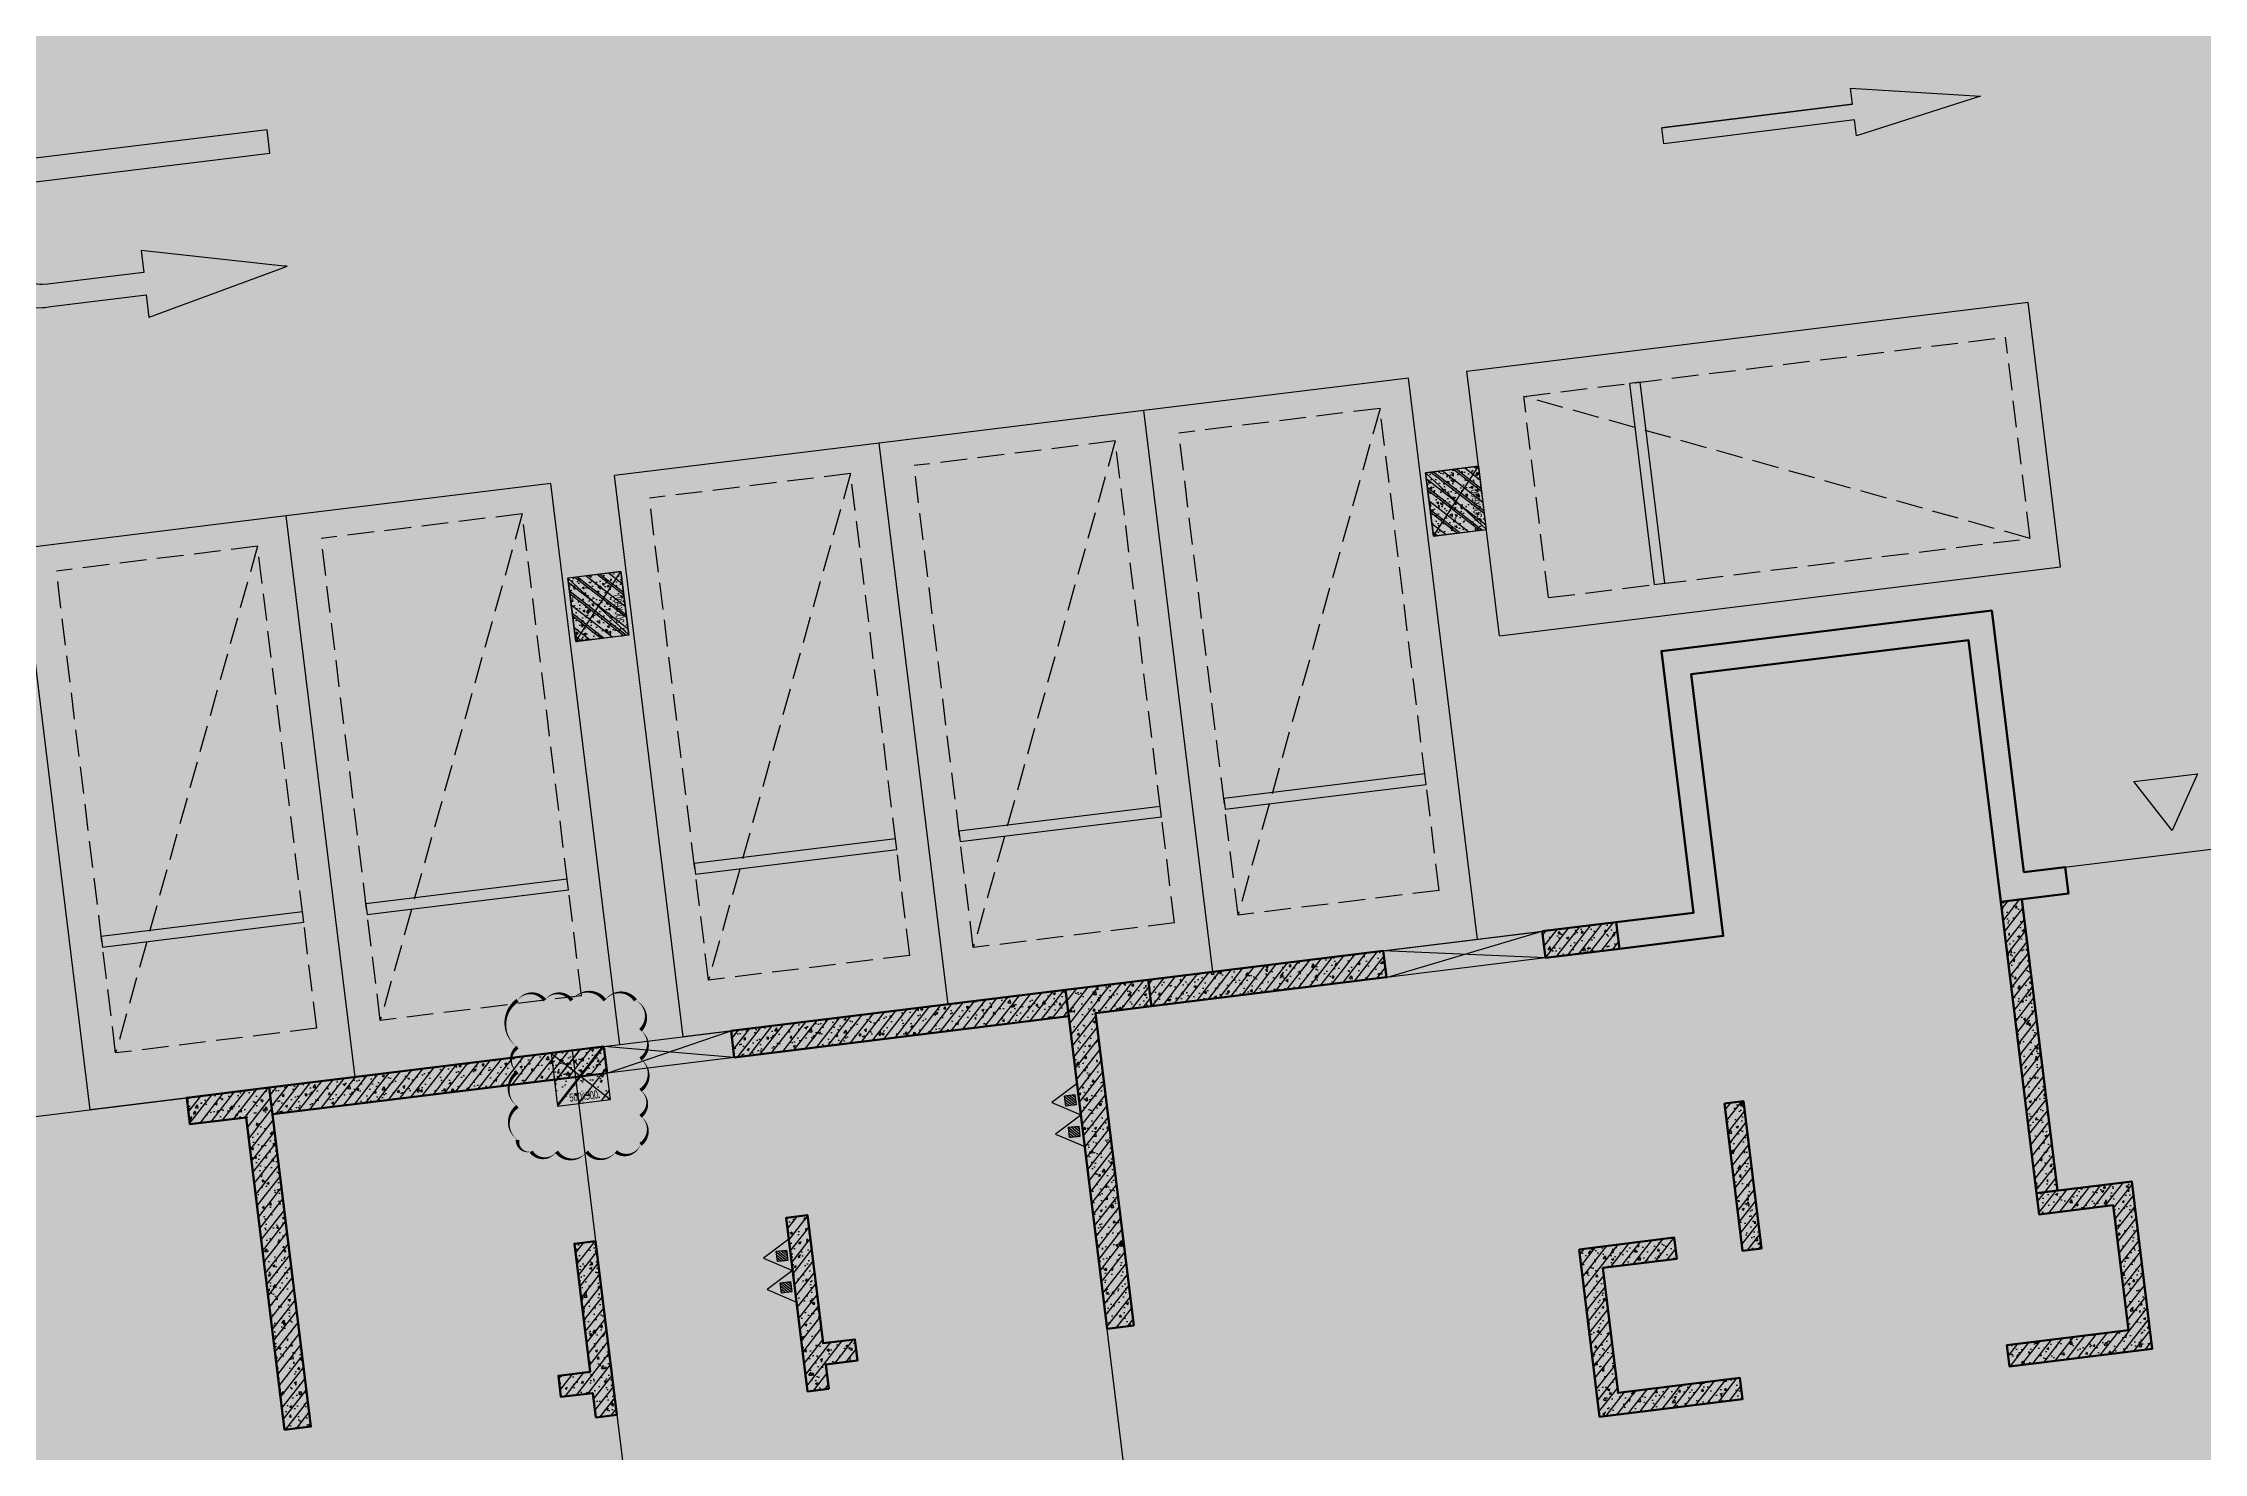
# Model space of a CAD drawing. Extents: x -1338203 to 1886333, y -530034 to 1031844.
# Drawn here: x 768592 to 788844, y 89 to 13297 of the extents above; entities that cross this region are included whole.
import ezdxf
from ezdxf.enums import TextEntityAlignment as Align

# ---------------------------------------------------------------- set-up
doc = ezdxf.new("R2010")
doc.units = 0
doc.header["$LTSCALE"] = 1000
doc.header["$MEASUREMENT"] = 0
doc.linetypes.add('A-001-平面B2$0$__DASH', pattern=[0.35, 0.25, -0.1])
for name, color, linetype, plot in [('A-001-主楼组合参照B1$0$0A-X-AREA', 6, 'Continuous', False), ('A-001-平面参照B1$0$AAD-A-PROOF', 30, 'Continuous', False), ('S001南区墙柱$0$AAD-A-MODIFY_20230217', 201, 'Continuous', False), ('S001南区墙柱$0$S001-墙柱B1_1$0$0S-A-TIPS', 10, 'Continuous', False)]:
    doc.layers.add(name, color=color, linetype=linetype, plot=plot)
for name, color, linetype in [('A-FIRE', 7, 'Continuous'), ('p-a-regular', 5, 'Continuous'), ('S-09-墙柱B1_1(QB)$0$0S-CW-HATCH', 251, 'Continuous'), ('S-09-墙柱B1_1(QB)$0$0S-CW-HATCH-UP', 251, 'Continuous'), ('S-09-墙柱B1_1(QB)$0$0S-S-HOLE', 55, 'Continuous'), ('S001南区墙柱$0$0S-CW-HATCH', 251, 'Continuous'), ('S001南区墙柱$0$0S-CW-HATCH-UP', 251, 'Continuous'), ('S001南区墙柱$0$S001-墙柱B1_1$0$0S-CC-LINE', 52, 'Continuous'), ('S001南区墙柱$0$S001-墙柱B1_1$0$0S-CW-HATCH-UP', 251, 'Continuous'), ('中心线', 42, 'Continuous'), ('地面指向箭头', 7, 'Continuous'), ('负一层消火栓$0$负一层消火栓$0$0P-EQUIP-FH', 7, 'Continuous')]:
    doc.layers.add(name, color=color, linetype=linetype)
doc.layers.add('p-a-regular-narrow', color=7, linetype='Continuous', true_color=0x9600ff)
doc.layers.add('p-h-walkable', color=7, linetype='Continuous', lineweight=70, true_color=0xf0f0f0)
doc.layers.add('S-09-墙柱B1_1(QB)$0$0S-CW-LINE', color=7, linetype='Continuous', lineweight=50)
doc.styles.add('S001南区墙柱$0$S001-墙柱B1_1$0$AAD-S', font='aad-s.shx', dxfattribs={"width": 0.7, "bigfont": 'aad-hztxt.shx'})
pattern_1 = [(52.000496, (-198786.46, 270629.406), (-59.101206, 46.174099), []), (57.000496, (-198786.46, 270629.4), (215.868353, 7.54016), [22.5, -247.5]), (2.000496, (-198786.46, 270629.4), (-68.817774, 218.902166), [18, -198]), (107.451896, (-198768.47, 270630.03), (147.050755, 226.44221), [19.122057, -210.342634]), (53.184696, (-198793.77, 270688.96), (323.837396, -10.263586), [33.75, -371.25]), (103.636096, (-198766.8, 270688.1), (242.69142, 324.2312), [28.68309, -315.5139]), (358.184696, (-198793.77, 270688.96), (242.69117, 324.23139), [27, -297]), (28.000496, (-198762.17, 270677.73), (192.458258, -98.060282), [22.5, -247.5]), (333.000496, (-198762.17, 270677.73), (45.936495, 224.819667), [18, -198]), (78.451896, (-198746.13, 270669.56), (238.39485, 126.7592), [19.122057, -210.342634]), (44.500496, (-198786.46, 270629.406), (-8.550963, 99.568254), [0, -195.6, 0, -201, 0, -198.75]), (14.500496, (-198786.46, 270629.41), (63.911489, 127.060135), [0, -114.6, 0, -191.1, 0, -75.75]), (334.500496, (-198852.86, 270621.25), (159.777535, 12.8023345), [0, -75, 0, -234, 0, -310.5]), (324.500496, (-198882.64, 270617.6), (169.991395, 51.13087), [0, -97.5, 0, -155.4, 0, -220.5])]
pattern_2 = [(52.0005, (786271.34, -3334.3), (-59.1012, 46.1741), []), (57.0005, (786271.34, -3334.3), (215.8684, 7.5402), [22.5, -247.5]), (2.0005, (786271.34, -3334.3), (-68.8178, 218.902), [18, -198]), (107.452, (786289.33, -3333.67), (147.0508, 226.4422), [19.122, -210.3426]), (53.1847, (786264.03, -3274.75), (323.8374, -10.2636), [33.75, -371.25]), (103.636, (786291, -3275.6), (242.691, 324.231), [28.683, -315.514]), (358.1847, (786264.03, -3274.75), (242.691, 324.231), [27, -297]), (28.0005, (786295.63, -3285.98), (192.4583, -98.0603), [22.5, -247.5]), (333.0005, (786295.63, -3285.98), (45.9365, 224.8197), [18, -198]), (78.452, (786311.67, -3294.15), (238.395, 126.7592), [19.122, -210.3426]), (44.5005, (786271.34, -3334.3), (-8.55096, 99.56825), [0, -195.6, 0, -201, 0, -198.75]), (14.5005, (786271.34, -3334.3), (63.9115, 127.0601), [0, -114.6, 0, -191.1, 0, -75.75]), (334.5005, (786204.94, -3342.454), (159.77753, 12.80233), [0, -75, 0, -234, 0, -310.5]), (324.5005, (786175.16, -3346.11), (169.9914, 51.1309), [0, -97.5, 0, -155.4, 0, -220.5])]

# ---------------------------------------------------------------- blocks, each defined once
blk = doc.blocks.new('A-001-平面参照B1')
at = {"layer": 'A-001-平面参照B1$0$AAD-A-PROOF', "ltscale": 0.002}
for points in [[(15184, -297616), (15680, -297555), (15753, -298151), (15257, -298212), (15182, -297616)], [(7144, -298603), (7640, -298541), (7714, -299138), (7218, -299199), (7143, -298604)]]:
    blk.add_lwpolyline(points, dxfattribs=at)
blk = doc.blocks.new('负一层消火栓$0$负一层消火栓$0$$TwtSys$00000546')
h = blk.add_hatch()
h.set_pattern_fill('ANSI31', color=256, scale=200, style=0)
h.set_pattern_definition([(45, (-38543.802, -6670.83), (-17.67767, 17.67767), [])])
h.paths.add_polyline_path([(-65, 174), (65, 174), (65, 44), (-65, 44)])
for points in [[(0, 344), (-198, 0), (198, 0)], [(-65, 174), (65, 174), (65, 44), (-65, 44)]]:
    blk.add_lwpolyline(points, close=True)
blk = doc.blocks.new('负一层消火栓')
at = {"layer": '负一层消火栓$0$负一层消火栓$0$0P-EQUIP-FH', "xscale": 0.7500000000000001, "yscale": 0.7500000000000001, "zscale": 0.7500000000000001, "rotation": 97.00140629009569}
for p in [(11935, -303487, 800), (11971, -303783, 800), (9233, -304945), (9269, -305240)]:
    blk.add_blockref('负一层消火栓$0$负一层消火栓$0$$TwtSys$00000546', p, dxfattribs=at)
blk = doc.blocks.new('JTDT')
at = {"layer": 'A-FIRE'}
h = blk.add_hatch(color=251, dxfattribs=at)
h.dxf.hatch_style = 1
h.paths.add_polyline_path([(189165, 82916), (189162, 82988), (189159, 82988), (189147, 83060), (189144, 83075), (189126, 83123), (189114, 83162), (189105, 83180), (189081, 83230), (189072, 83245), (189057, 83269), (189036, 83299), (189024, 83317), (189021, 83320), (189021, 83323), (188961, 83389), (188893, 83449), (188818, 83500), (188734, 83542), (188650, 83571), (188561, 83586), (188468, 83592), (188378, 83586), (188288, 83571), (188202, 83542), (188118, 83500), (188043, 83449), (187974, 83389), (187915, 83323), (187915, 83320), (187912, 83317), (187900, 83299), (187882, 83269), (187864, 83245), (187858, 83230), (187831, 83180), (187822, 83162), (187810, 83123), (187795, 83075), (187789, 83060), (187777, 82988), (187771, 82916), (187771, 82895), (187771, 82839), (187771, 81938), (187559, 81938), (187559, 81935), (187867, 80625), (187876, 80592), (187882, 80625), (188190, 81935), (187983, 81935), (187983, 81938), (187983, 82839), (187986, 82895), (187989, 82916), (188007, 82988), (188037, 83060), (188046, 83075), (188076, 83123), (188109, 83162), (188124, 83180), (188184, 83230), (188205, 83245), (188247, 83269), (188318, 83299), (188390, 83317), (188441, 83320), (188468, 83323), (188492, 83320), (188543, 83317), (188615, 83299), (188686, 83269), (188728, 83245), (188749, 83230), (188809, 83180), (188824, 83162), (188857, 83123), (188887, 83075), (188896, 83060), (188926, 82988), (188944, 82916), (188947, 82895), (188949, 82839), (188949, 80625), (189168, 80625), (189168, 82839), (189168, 82895)])
at = {"layer": '地面指向箭头', "color": 251, "linetype": 'Continuous'}
blk.add_lwpolyline([(189165, 82916), (189162, 82988), (189159, 82988), (189147, 83060), (189144, 83075), (189126, 83123), (189114, 83162), (189105, 83180), (189081, 83230), (189072, 83245), (189057, 83269), (189036, 83299), (189024, 83317), (189021, 83320), (189021, 83323), (188961, 83389), (188893, 83449), (188818, 83500), (188734, 83542), (188650, 83571), (188561, 83586), (188468, 83592), (188378, 83586), (188288, 83571), (188202, 83542), (188118, 83500), (188043, 83449), (187974, 83389), (187915, 83323), (187915, 83320), (187912, 83317), (187900, 83299), (187882, 83269), (187864, 83245), (187858, 83230), (187831, 83180), (187822, 83162), (187810, 83123), (187795, 83075), (187789, 83060), (187777, 82988), (187771, 82916), (187771, 82895), (187771, 82839), (187771, 81938), (187559, 81938), (187559, 81935), (187867, 80625), (187876, 80592), (187882, 80625), (188190, 81935), (187983, 81935), (187983, 81938), (187983, 82839), (187986, 82895), (187989, 82916), (188007, 82988), (188037, 83060), (188046, 83075), (188076, 83123), (188109, 83162), (188124, 83180), (188184, 83230), (188205, 83245), (188247, 83269), (188318, 83299), (188390, 83317), (188441, 83320), (188468, 83323), (188492, 83320), (188543, 83317), (188615, 83299), (188686, 83269), (188728, 83245), (188749, 83230), (188809, 83180), (188824, 83162), (188857, 83123), (188887, 83075), (188896, 83060), (188926, 82988), (188944, 82916), (188947, 82895), (188949, 82839), (188949, 80625), (189168, 80625), (189168, 82839), (189168, 82895), (189165, 82916)], dxfattribs=at)
blk = doc.blocks.new('直行')
at = {"layer": '地面指向箭头'}
blk.add_hatch(color=251, dxfattribs=at).paths.add_polyline_path([(-29241, 4059962), (-29466, 4058762), (-29316, 4058762), (-29316, 4056961), (-29166, 4056961), (-29166, 4058762), (-29016, 4058762)])
at = {"layer": '地面指向箭头', "color": 251}
blk.add_lwpolyline([(-29316, 4058762), (-29316, 4056961), (-29316, 4058762), (-29316, 4058762), (-29466, 4058762), (-29241, 4059962), (-29016, 4058762), (-29166, 4058762), (-29166, 4056961), (-29316, 4056961), (-29316, 4056961)], dxfattribs=at)
blk = doc.blocks.new('A$C9cb663f1')
at = {"layer": '中心线', "color": 251, "const_width": 150}
for points in [[(367403, -348830), (369388, -348586)], [(363432, -349317), (365418, -349073)], [(359462, -349805), (361447, -349561)]]:
    blk.add_lwpolyline(points, dxfattribs=at)
at = {"layer": '地面指向箭头', "color": 251}
for name, p, rotation in [('直行', (-3651183, -879244), 277.0921638648084), ('JTDT', (461121, -527208), 96.99999639896232)]:
    blk.add_blockref(name, p, dxfattribs=dict(at, rotation=rotation))
blk = doc.blocks.new('A$C488321c4')
at = {"layer": '地面指向箭头'}
h = blk.add_hatch(color=251, dxfattribs=at)
h.dxf.hatch_style = 1
h.paths.add_polyline_path([(376137, -355309), (375900, -355841), (375542, -355382)])
at = {"layer": '地面指向箭头', "color": 251, "flags": 128}
blk.add_lwpolyline([(376137, -355309), (375900, -355841), (375542, -355382), (376137, -355309)], dxfattribs=at)
blk = doc.blocks.new('A$Cd3af7b6b')
at = {"layer": '地面指向箭头'}
h = blk.add_hatch(color=251, dxfattribs=at)
h.dxf.hatch_style = 1
h.paths.add_polyline_path([(376137, 65191), (375900, 64659), (375542, 65118)])
at = {"layer": '地面指向箭头', "color": 251, "flags": 128}
blk.add_lwpolyline([(376137, 65191), (375900, 64659), (375542, 65118), (376137, 65191)], dxfattribs=at)
blk = doc.blocks.new('S001南区墙柱$0$AAD_BLOCK_20230215093950878')
at = {"layer": 'S001南区墙柱$0$0S-CW-HATCH'}
h = blk.add_hatch(color=256, dxfattribs=at)
h.dxf.hatch_style = 1
h.paths.add_polyline_path([(-300, -250), (300, -250), (300, 250), (-300, 250)])
at = {"layer": 'S001南区墙柱$0$0S-CW-HATCH-UP'}
h = blk.add_hatch(dxfattribs=at)
h.set_pattern_fill('钢筋混凝土', color=256, scale=30, pattern_type=2)
h.set_pattern_definition([(45, (-42203.53, -84001.15), (-106.06602, 106.06602), []), (50, (-42203.53, -84001.15), (215.17805, -18.82564), [22.5, -247.5]), (355, (-42203.53, -84001.15), (-41.6254, 225.65764), [18, -198]), (100.4514, (-42185.6, -84002.72), (173.5528, 206.83186), [19.12206, -210.34263]), (46.1842, (-42203.53, -83941.15), (320.1723, -49.6557), [33.75, -371.25]), (96.6356, (-42176.85, -83945.3), (280.3988, 292.2354), [28.6831, -315.5139]), (351.1842, (-42203.53, -83941.15), (280.3986, 292.2356), [27, -297]), (21, (-42173.53, -83956.15), (179.0721, -120.78567), [22.5, -247.5]), (326, (-42173.53, -83956.15), (72.9946, 217.545), [18, -198]), (71.4514, (-42158.6, -83966.21), (252.0668, 96.75915), [19.12206, -210.34263]), (37.5, (-42203.53, -84001.15), (3.647957, 99.868156), [1.5, -195.6, 1.5, -201, 1.5, -198.75]), (7.5, (-42203.53, -84001.15), (78.92086, 118.32351), [1.5, -114.6, 1.5, -191.1, 1.5, -75.75]), (327.5, (-42270.43, -84001.15), (160.14673, -6.76646), [1.5, -75, 1.5, -234, 1.5, -310.5]), (317.5, (-42300.43, -84001.15), (174.95585, 30.0315), [1.5, -97.5, 1.5, -155.4, 1.5, -220.5])])
h.paths.add_polyline_path([(-300, -250), (300, -250), (300, 250), (-300, 250)])
at = {"layer": 'S001南区墙柱$0$S001-墙柱B1_1$0$0S-CW-HATCH-UP', "transparency": 33554661}
h = blk.add_hatch(dxfattribs=at)
h.set_pattern_fill('钢筋混凝土', color=0, scale=30)
h.set_pattern_definition([(45, (48108.52, -15514.205), (-53.03301, 53.03301), []), (50, (48108.52, -15514.2), (215.17805, -18.82564), [22.5, -247.5]), (355, (48108.52, -15514.2), (-41.6254, 225.6576), [18, -198]), (100.4514, (48126.45, -15515.77), (173.5528, 206.8319), [19.1221, -210.3426]), (46.1842, (48108.52, -15454.2), (320.1723, -49.6557), [33.75, -371.25]), (96.6356, (48135.2, -15458.34), (280.3988, 292.2354), [28.683, -315.514]), (351.1842, (48108.52, -15454.2), (280.3986, 292.2356), [27, -297]), (21, (48138.52, -15469.2), (179.0721, -120.78567), [22.5, -247.5]), (326, (48138.52, -15469.2), (72.9946, 217.545), [18, -198]), (71.4514, (48153.44, -15479.27), (252.0668, 96.75915), [19.1221, -210.3426]), (37.5, (48108.52, -15514.205), (3.64796, 99.86816), [0, -195.6, 0, -201, 0, -198.75]), (7.5, (48108.52, -15514.2), (78.92086, 118.32351), [0, -114.6, 0, -191.1, 0, -75.75]), (327.5, (48041.62, -15514.205), (160.14673, -6.76646), [0, -75, 0, -234, 0, -310.5]), (317.5, (48011.62, -15514.2), (174.95585, 30.0315), [0, -97.5, 0, -155.4, 0, -220.5])])
h.paths.add_polyline_path([(-300, -250), (300, -250), (300, 250), (-300, 250)])
at = {"layer": 'S001南区墙柱$0$S001-墙柱B1_1$0$0S-A-TIPS'}
for p, q in [((-300, 250), (300, -250)), ((300, 250), (-300, -250))]:
    blk.add_line(p, q, dxfattribs=at)
at = {"layer": 'S001南区墙柱$0$S001-墙柱B1_1$0$0S-CC-LINE'}
blk.add_lwpolyline([(-300, -250), (300, -250), (300, 250), (-300, 250)], close=True, dxfattribs=at)
at = {"layer": 'S001南区墙柱$0$S001-墙柱B1_1$0$0S-A-TIPS', "style": 'S001南区墙柱$0$S001-墙柱B1_1$0$AAD-S', "width": 0.7}
blk.add_text('500x600', height=75, dxfattribs=at).set_placement((-45, -187), align=Align.MIDDLE_CENTER)
blk = doc.blocks.new('S001南区墙柱$0$AAD_BLOCK_20230215094130330')
at = {"layer": 'S001南区墙柱$0$0S-CW-HATCH'}
h = blk.add_hatch(color=256, dxfattribs=at)
h.dxf.hatch_style = 1
h.paths.add_polyline_path([(-250, -250), (250, -250), (250, 250), (-250, 250)])
at = {"layer": 'S001南区墙柱$0$0S-CW-HATCH-UP'}
h = blk.add_hatch(dxfattribs=at)
h.set_pattern_fill('钢筋混凝土', color=256, scale=30, pattern_type=2)
h.set_pattern_definition([(45, (-71408.98, -78691.11), (-106.06602, 106.06602), []), (50, (-71408.98, -78691.11), (215.17805, -18.82564), [22.5, -247.5]), (355, (-71408.98, -78691.1), (-41.6254, 225.65764), [18, -198]), (100.4514, (-71391.05, -78692.68), (173.5528, 206.83186), [19.12206, -210.34263]), (46.1842, (-71408.98, -78631.1), (320.1723, -49.6557), [33.75, -371.25]), (96.6356, (-71382.3, -78635.25), (280.3988, 292.2354), [28.6831, -315.5139]), (351.1842, (-71409, -78631.1), (280.3986, 292.2356), [27, -297]), (21, (-71378.98, -78646.11), (179.07212, -120.78567), [22.5, -247.5]), (326, (-71378.98, -78646.1), (72.9946, 217.545), [18, -198]), (71.4514, (-71364.06, -78656.17), (252.0668, 96.75915), [19.12206, -210.34263]), (37.5, (-71408.985, -78691.11), (3.647957, 99.868156), [1.5, -195.6, 1.5, -201, 1.5, -198.75]), (7.5, (-71408.98, -78691.11), (78.92086, 118.32351), [1.5, -114.6, 1.5, -191.1, 1.5, -75.75]), (327.5, (-71475.885, -78691.11), (160.14673, -6.76646), [1.5, -75, 1.5, -234, 1.5, -310.5]), (317.5, (-71505.88, -78691.11), (174.95585, 30.0315), [1.5, -97.5, 1.5, -155.4, 1.5, -220.5])])
h.paths.add_polyline_path([(-250, -250), (250, -250), (250, 250), (-250, 250)])
at = {"layer": 'S001南区墙柱$0$S001-墙柱B1_1$0$0S-A-TIPS'}
for p, q in [((-250, 250), (250, -250)), ((250, 250), (-250, -250))]:
    blk.add_line(p, q, dxfattribs=at)
at = {"layer": 'S001南区墙柱$0$S001-墙柱B1_1$0$0S-CC-LINE'}
blk.add_lwpolyline([(-250, -250), (250, -250), (250, 250), (-250, 250)], close=True, dxfattribs=at)
at = {"layer": 'S001南区墙柱$0$S001-墙柱B1_1$0$0S-A-TIPS', "style": 'S001南区墙柱$0$S001-墙柱B1_1$0$AAD-S', "width": 0.7}
blk.add_text('500x500', height=75, dxfattribs=at).set_placement((5, -187), align=Align.MIDDLE_CENTER)

msp = doc.modelspace()

# ---------------------------------------------------------------- hatches: boundary and pattern name
at = {"layer": 'p-h-walkable', "ltscale": 0.002}
h = msp.add_hatch(color=256, dxfattribs=at)
h.dxf.hatch_style = 1
h.paths.add_polyline_path([(633826.6, 244460.7), (640276.6, 244575.6), (640576.6, 234544.8), (645576.7, 234544.6), (645576.7, 209278.9), (732355.9, 209029), (732355.1, 235229.9), (738506.7, 235229.9), (738506.6, 268838.9), (732734.3, 268838.9), (732734.3, 272898.9), (711963.1, 272898.9), (711963.1, 278984.7), (717256.7, 278984.7), (717256.7, 284049), (733571.6, 284135.6), (733996.6, 290449.1), (739216.6, 290449.1), (739766.6, 284299.1), (754626.6, 284299.1), (755296.6, 290449.1), (760516.6, 290449.1), (760816.6, 283049.1), (760816.3, 275879.2), (775122.6, 275879.2), (776006.6, 274138.9), (776006.6, 259429.1), (778716.6, 259429.1), (778716.6, 238849.1), (783416.6, 238849.1), (783416.6, 237229.1), (782066.6, 237229.1), (782066.6, 234429.1), (779546.6, 234429.1), (779546.6, 237129.1), (773916.6, 237129.1), (773916.6, 243229.1), (764306.6, 243225.6), (764306.6, 236639.1), (760766.6, 236639.1), (760766.6, 234429.1), (758246.6, 234429.1), (758246.6, 238649.1), (762116.6, 238649.1), (762116.6, 243225.6), (748656.6, 243225.6), (748756.3, 207529.1), (800106.6, 207528.9), (800206.7, 201639.7), (812908.2, 202239.1), (812576.6, 180449.3), (744206, 180449.3), (744206, 173439), (728556.7, 173439), (728556.6, 122289.1), (746356.6, 122289.1), (750916.6, 132325.6), (842896.6, 132325.6), (843211.6, 121345.6), (839116.6, 121345.6), (839116.6, 93449.1), (864906.6, 93449.1), (864906.6, 79694), (875856.6, 74929.1), (875856.6, 65749.1), (834560.6, 65749.1), (839142.9, 28436.3), (869465.5, 32160.2), (871163.4, 18334), (873704.3, 18646.1), (877328.9, 5540.2), (761876.2, -8638.5), (761133.2, 2082.3), (764950.9, 5291.5), (763253.1, 19116.3), (799242.7, 23536.1), (793807.6, 65749.1), (750756.6, 65749.1), (751556.6, 81645.6), (636016.6, 81645.6), (636016.6, 96345.6), (629416.6, 96345.6), (629416.6, 118203.2), (622306.6, 118203.2), (622286.6, 139083.2), (644406.6, 137003.2), (644406.6, 129968.2), (656656.6, 129968.2), (656406.6, 138083.2), (712156.6, 138083.2), (711856.6, 184449.1), (581811.6, 184349.1), (581826.6, 197199.1), (585876.6, 197449.1), (585976.6, 209279), (629226.6, 209578.9), (628926.8, 236145.4), (633826.6, 236145.6)])
at = {"layer": 'S-09-墙柱B1_1(QB)$0$0S-CW-HATCH'}
h = msp.add_hatch(color=256, dxfattribs=at)
h.dxf.hatch_style = 1
h.paths.add_polyline_path([(783336.3, 5060.6), (784060.9, 5149.5), (783759.8, 7601.1), (786856.6, 7981.4), (787157.6, 5529.8), (787544.7, 5577.3), (787575.2, 5329.2), (786939.9, 5251.2), (786638.9, 7702.8), (784038.4, 7383.5), (784339.5, 4931.9), (783366.8, 4812.4)])
h = msp.add_hatch(color=256, dxfattribs=at)
h.dxf.hatch_style = 1
h.paths.add_polyline_path([(787138.5, 5275.6), (786939.9, 5251.2), (787275.1, 2521.7), (787473.6, 2546.1)])
h = msp.add_hatch(color=256, dxfattribs=at)
h.dxf.hatch_style = 1
h.paths.add_polyline_path([(782641.5, 4975.3), (783336.3, 5060.6), (783366.8, 4812.4), (782672, 4727.1)])
h = msp.add_hatch(color=256, dxfattribs=at)
h.dxf.hatch_style = 1
h.paths.add_polyline_path([(778949.3, 4521.9), (781152.7, 4792.3), (781183.2, 4544.2), (778979.7, 4273.7)])
h = msp.add_hatch(color=256, dxfattribs=at)
h.dxf.hatch_style = 1
h.paths.add_polyline_path([(778813.2, 1281.1), (778453.7, 4209.1), (778979.7, 4273.7), (778949.3, 4521.9), (778175.1, 4426.8), (778565.1, 1250.7)])
h = msp.add_hatch(color=256, dxfattribs=at)
h.dxf.hatch_style = 1
h.paths.add_polyline_path([(775038.6, 4041.7), (778175.1, 4426.8), (778205.5, 4178.7), (775069.1, 3793.5)])
h = msp.add_hatch(color=256, dxfattribs=at)
h.dxf.hatch_style = 1
h.paths.add_polyline_path([(770711.1, 3510.3), (773847.6, 3895.4), (773878, 3647.3), (770741.6, 3262.1)])
h = msp.add_hatch(color=256, dxfattribs=at)
h.dxf.hatch_style = 1
h.paths.add_polyline_path([(770853, 303.7), (770493.5, 3231.7), (769967.4, 3167.1), (769937, 3415.2), (770711.1, 3510.3), (771101.1, 334.1)])
h = msp.add_hatch(color=256, dxfattribs=at)
h.dxf.hatch_style = 1
h.paths.add_polyline_path([(784350.9, 3361.6), (784529.6, 3383.5), (784699, 2003.9), (784520.4, 1981.9)])
h = msp.add_hatch(color=256, dxfattribs=at)
h.dxf.hatch_style = 1
h.paths.add_polyline_path([(788138.1, 1237.3), (786996.7, 1097.1), (787021, 898.6), (788361, 1063.2), (788168.4, 2631.4), (787275.1, 2521.7), (787299.5, 2323.2), (787994.3, 2408.5)])
h = msp.add_hatch(color=256, dxfattribs=at)
h.dxf.hatch_style = 1
h.paths.add_polyline_path([(775954.2, 688.3), (775926.1, 916.5), (776223.9, 953.1), (776199.5, 1151.6), (775901.8, 1115), (775754.3, 2316), (775555.8, 2291.6), (775755.7, 663.9)])
h = msp.add_hatch(color=256, dxfattribs=at)
h.dxf.hatch_style = 1
h.paths.add_polyline_path([(773770.6, 420.1), (773742.5, 648.4), (773444.8, 611.8), (773420.4, 810.4), (773718.2, 846.9), (773570.7, 2047.9), (773769.2, 2072.3), (773969.1, 444.5)])
h = msp.add_hatch(color=256, dxfattribs=at)
h.dxf.hatch_style = 1
h.paths.add_polyline_path([(782987.3, 1995.2), (783179.9, 427), (784519.8, 591.5), (784495.4, 790), (783354, 649.8), (783210.2, 1821), (783905, 1906.4), (783880.6, 2104.9)])
at = {"layer": 'S-09-墙柱B1_1(QB)$0$0S-CW-HATCH-UP'}
h = msp.add_hatch(dxfattribs=at)
h.set_pattern_fill('钢筋混凝土', color=256, scale=30, angle=7.0005)
h.set_pattern_definition(pattern_1)
h.paths.add_polyline_path([(783336.3, 5060.6), (784060.9, 5149.5), (783759.8, 7601.1), (786856.6, 7981.4), (787157.6, 5529.8), (787544.7, 5577.3), (787575.2, 5329.2), (786939.9, 5251.2), (786638.9, 7702.8), (784038.4, 7383.5), (784339.5, 4931.9), (783366.8, 4812.4)])
h = msp.add_hatch(dxfattribs=at)
h.set_pattern_fill('钢筋混凝土', color=256, scale=30, angle=7.0005)
h.set_pattern_definition(pattern_1)
h.paths.add_polyline_path([(787138.5, 5275.6), (786939.9, 5251.2), (787275.1, 2521.7), (787473.6, 2546.1)])
h = msp.add_hatch(dxfattribs=at)
h.set_pattern_fill('钢筋混凝土', color=256, scale=30, angle=7.0005)
h.set_pattern_definition(pattern_2)
h.paths.add_polyline_path([(782641.5, 4975.3), (783336.3, 5060.6), (783366.8, 4812.4), (782672, 4727.1)])
h = msp.add_hatch(dxfattribs=at)
h.set_pattern_fill('钢筋混凝土', color=256, scale=30, angle=7.0005)
h.set_pattern_definition(pattern_2)
h.paths.add_polyline_path([(778949.3, 4521.9), (781152.7, 4792.3), (781183.2, 4544.2), (778979.7, 4273.7)])
h = msp.add_hatch(dxfattribs=at)
h.set_pattern_fill('钢筋混凝土', color=256, scale=30, angle=7.0005)
h.set_pattern_definition(pattern_1)
h.paths.add_polyline_path([(778813.2, 1281.1), (778453.7, 4209.1), (778979.7, 4273.7), (778949.3, 4521.9), (778175.1, 4426.8), (778565.1, 1250.7)])
h = msp.add_hatch(dxfattribs=at)
h.set_pattern_fill('钢筋混凝土', color=256, scale=30, angle=7.0005)
h.set_pattern_definition([(52.0005, (790598.84, -2802.91), (-59.1012, 46.1741), []), (57.0005, (790598.84, -2802.91), (215.8684, 7.5402), [22.5, -247.5]), (2.0005, (790598.84, -2802.91), (-68.8178, 218.9022), [18, -198]), (107.4519, (790616.83, -2802.28), (147.0508, 226.4422), [19.122, -210.3426]), (53.1847, (790591.52, -2743.36), (323.8374, -10.2636), [33.75, -371.25]), (103.636, (790618.5, -2744.2), (242.6914, 324.231), [28.683, -315.514]), (358.1847, (790591.52, -2743.36), (242.691, 324.2314), [27, -297]), (28.0005, (790623.13, -2754.6), (192.4583, -98.0603), [22.5, -247.5]), (333.0005, (790623.13, -2754.6), (45.9365, 224.8197), [18, -198]), (78.4519, (790639.17, -2762.76), (238.3948, 126.7592), [19.122, -210.3426]), (44.5005, (790598.84, -2802.91), (-8.55096, 99.56825), [0, -195.6, 0, -201, 0, -198.75]), (14.5005, (790598.84, -2802.91), (63.9115, 127.06013), [0, -114.6, 0, -191.1, 0, -75.75]), (334.5005, (790532.44, -2811.07), (159.77753, 12.80233), [0, -75, 0, -234, 0, -310.5]), (324.5005, (790502.66, -2814.72), (169.9914, 51.1309), [0, -97.5, 0, -155.4, 0, -220.5])])
h.paths.add_polyline_path([(775038.6, 4041.7), (778175.1, 4426.8), (778205.5, 4178.7), (775069.1, 3793.5)])
h = msp.add_hatch(dxfattribs=at)
h.set_pattern_fill('钢筋混凝土', color=256, scale=30, angle=7.0005)
h.set_pattern_definition([(52.0005, (786271.34, -3334.3), (-59.1012, 46.1741), []), (57.0005, (786271.34, -3334.3), (215.8684, 7.5402), [22.5, -247.5]), (2.0005, (786271.34, -3334.3), (-68.8178, 218.9022), [18, -198]), (107.4519, (786289.33, -3333.67), (147.0508, 226.4422), [19.122, -210.3426]), (53.1847, (786264.03, -3274.75), (323.8374, -10.2636), [33.75, -371.25]), (103.636, (786291, -3275.6), (242.6914, 324.231), [28.683, -315.514]), (358.1847, (786264.03, -3274.75), (242.691, 324.2314), [27, -297]), (28.0005, (786295.63, -3285.98), (192.4583, -98.0603), [22.5, -247.5]), (333.0005, (786295.63, -3285.98), (45.9365, 224.8197), [18, -198]), (78.4519, (786311.67, -3294.15), (238.3948, 126.7592), [19.122, -210.3426]), (44.5005, (786271.34, -3334.3), (-8.55096, 99.56825), [0, -195.6, 0, -201, 0, -198.75]), (14.5005, (786271.34, -3334.3), (63.9115, 127.06013), [0, -114.6, 0, -191.1, 0, -75.75]), (334.5005, (786204.94, -3342.454), (159.77753, 12.80233), [0, -75, 0, -234, 0, -310.5]), (324.5005, (786175.16, -3346.11), (169.9914, 51.1309), [0, -97.5, 0, -155.4, 0, -220.5])])
h.paths.add_polyline_path([(770711.1, 3510.3), (773847.6, 3895.4), (773878, 3647.3), (770741.6, 3262.1)])
h = msp.add_hatch(dxfattribs=at)
h.set_pattern_fill('钢筋混凝土', color=256, scale=30, angle=7.0005)
h.set_pattern_definition(pattern_1)
h.paths.add_polyline_path([(770853, 303.7), (770493.5, 3231.7), (769967.4, 3167.1), (769937, 3415.2), (770711.1, 3510.3), (771101.1, 334.1)])
h = msp.add_hatch(dxfattribs=at)
h.set_pattern_fill('钢筋混凝土', color=256, scale=30, angle=7.0005)
h.set_pattern_definition([(52.0005, (764733.11, -5979.05), (-59.1012, 46.1741), []), (57.0005, (764733.11, -5979.05), (215.8684, 7.5402), [22.5, -247.5]), (2.0005, (764733.11, -5979.05), (-68.8178, 218.9022), [18, -198]), (107.4519, (764751.1, -5978.42), (147.0508, 226.4422), [19.122, -210.3426]), (53.1847, (764725.8, -5919.5), (323.8374, -10.2636), [33.75, -371.25]), (103.6361, (764752.8, -5920.35), (242.6914, 324.231), [28.683, -315.514]), (358.1847, (764725.8, -5919.5), (242.691, 324.2314), [27, -297]), (28.0005, (764757.4, -5930.73), (192.4583, -98.0603), [22.5, -247.5]), (333.0005, (764757.4, -5930.73), (45.9365, 224.8197), [18, -198]), (78.4519, (764773.44, -5938.9), (238.3948, 126.7592), [19.122, -210.3426]), (44.5005, (764733.11, -5979.05), (-8.55096, 99.56825), [0, -195.6, 0, -201, 0, -198.75]), (14.5005, (764733.11, -5979.05), (63.9115, 127.06013), [0, -114.6, 0, -191.1, 0, -75.75]), (334.5005, (764666.71, -5987.205), (159.77753, 12.80233), [0, -75, 0, -234, 0, -310.5]), (324.5005, (764636.93, -5990.86), (169.9914, 51.1309), [0, -97.5, 0, -155.4, 0, -220.5])])
h.paths.add_polyline_path([(784350.9, 3361.6), (784529.6, 3383.5), (784699, 2003.9), (784520.4, 1981.9)])
h = msp.add_hatch(dxfattribs=at)
h.set_pattern_fill('钢筋混凝土', color=256, scale=30, angle=7.0005)
h.set_pattern_definition(pattern_1)
h.paths.add_polyline_path([(788138.1, 1237.3), (786996.7, 1097.1), (787021, 898.6), (788361, 1063.2), (788168.4, 2631.4), (787275.1, 2521.7), (787299.5, 2323.2), (787994.3, 2408.5)])
h = msp.add_hatch(dxfattribs=at)
h.set_pattern_fill('钢筋混凝土', color=256, scale=30, angle=7.0005)
h.set_pattern_definition(pattern_1)
h.paths.add_polyline_path([(775954.2, 688.3), (775926.1, 916.5), (776223.9, 953.1), (776199.5, 1151.6), (775901.8, 1115), (775754.3, 2316), (775555.8, 2291.6), (775755.7, 663.9)])
h = msp.add_hatch(dxfattribs=at)
h.set_pattern_fill('钢筋混凝土', color=256, scale=30, angle=7.0005)
h.set_pattern_definition(pattern_1)
h.paths.add_polyline_path([(773770.6, 420.1), (773742.5, 648.4), (773444.8, 611.8), (773420.4, 810.4), (773718.2, 846.9), (773570.7, 2047.9), (773769.2, 2072.3), (773969.1, 444.5)])
h = msp.add_hatch(dxfattribs=at)
h.set_pattern_fill('钢筋混凝土', color=256, scale=30, angle=7.0005)
h.set_pattern_definition(pattern_1)
h.paths.add_polyline_path([(782987.3, 1995.2), (783179.9, 427), (784519.8, 591.5), (784495.4, 790), (783354, 649.8), (783210.2, 1821), (783905, 1906.4), (783880.6, 2104.9)])

# ---------------------------------------------------------------- linework, layer by layer
for p, q in [((781936.2, 10224.7), (787196.7, 10871)), ((787501.5, 8389.7), (787196.7, 10871)), ((781389.3, 10160), (778907.9, 9855.2)), ((782035.6, 4899.6), (781389.3, 10160)), ((782241.1, 7743.4), (781936.2, 10224.7)), ((778907.9, 9855.3), (776426.6, 9550.4)), ((779554.2, 4594.8), (778907.9, 9855.3)), ((779554.2, 4594.7), (778907.9, 9855.2)), ((776426.6, 9550.6), (773945.2, 9245.7)), ((777072.9, 4290.1), (776426.6, 9550.6)), ((777072.9, 4290), (776426.6, 9550.4)), ((773349.7, 9172.7), (770868.3, 8867.8)), ((773996, 3912.2), (773349.7, 9172.7)), ((774591.5, 3985.3), (773945.2, 9245.7)), ((770868.3, 8867.9), (768387, 8563.1)), ((771514.6, 3607.5), (770868.3, 8867.9)), ((771514.6, 3607.4), (770868.3, 8867.8)), ((769033.3, 3302.6), (768387, 8563.1)), ((782241.1, 7743.4), (787501.5, 8389.7)), ((782035.6, 4899.6), (779554.2, 4594.7)), ((779554.2, 4594.8), (777072.9, 4290)), ((777072.9, 4290.1), (774591.5, 3985.3)), ((773996, 3912.2), (771514.6, 3607.4)), ((771514.6, 3607.5), (769033.3, 3302.6))]:
    msp.add_line(p, q)
at = {"linetype": 'A-001-平面B2$0$__DASH'}
for p, q in [((782469.1, 9987.9), (786985.1, 10542.8)), ((787216.8, 8657), (786985.1, 10542.8)), ((782700.8, 8102.1), (782469.1, 9987.9)), ((781122, 9875.3), (779236.2, 9643.6)), ((781676.8, 5359.3), (781122, 9875.3)), ((778640.6, 9570.6), (776754.8, 9338.9)), ((779195.5, 5054.5), (778640.6, 9570.6)), ((779791, 5127.6), (779236.2, 9643.6)), ((777309.7, 4822.8), (776754.8, 9338.9)), ((776159.3, 9265.8), (774273.5, 9034.1)), ((776714.1, 4749.8), (776159.3, 9265.8)), ((774828.3, 4518.1), (774273.5, 9034.1)), ((773082.4, 8888), (771196.6, 8656.3)), ((773637.2, 4371.9), (773082.4, 8888)), ((770601, 8583.2), (768715.2, 8351.5)), ((771155.9, 4067.2), (770601, 8583.2)), ((771751.4, 4140.2), (771196.6, 8656.3)), ((782700.8, 8102.1), (787216.8, 8657)), ((769270.1, 3835.5), (768715.2, 8351.5)), ((781676.8, 5359.3), (779791, 5127.6)), ((779195.5, 5054.5), (777309.7, 4822.8)), ((776714.1, 4749.8), (774828.3, 4518.1)), ((773637.2, 4371.9), (771751.4, 4140.2)), ((771155.9, 4067.2), (769270.1, 3835.5))]:
    msp.add_line(p, q, dxfattribs=at)
for points in [[(787216.8, 8657), (782469.1, 9987.9)], [(781122, 9875.3), (779791, 5127.6)], [(778640.6, 9570.6), (777309.7, 4822.8)], [(776159.3, 9265.8), (774828.3, 4518.1)], [(773082.4, 8888), (771751.4, 4140.2)], [(770601, 8583.2), (769270.1, 3835.5)]]:
    msp.add_lwpolyline(points, dxfattribs=at)
for points in [[(783461.6, 10109.9), (783693.3, 8224.1), (783792.6, 8236.3), (783560.9, 10122.1)], [(779669.1, 6120.1), (781554.9, 6351.8), (781542.7, 6451.1), (779656.9, 6219.4)], [(777187.7, 5815.4), (779073.5, 6047.1), (779061.3, 6146.3), (777175.5, 5914.6)], [(774706.4, 5510.6), (776592.2, 5742.3), (776580, 5841.6), (774694.2, 5609.9)], [(771629.5, 5132.8), (773515.3, 5364.5), (773503.1, 5463.7), (771617.3, 5232)], [(769148.1, 4828), (771033.9, 5059.7), (771021.7, 5159), (769135.9, 4927.3)]]:
    msp.add_lwpolyline(points, close=True)
at = {"layer": 'A-001-主楼组合参照B1$0$0A-X-AREA', "elevation": 83050, "flags": 128}
for points in [[(780160.4, 4669.5), (780160.5, 4669.5), (784061.2, 5148.5), (783759.7, 7600), (786856.5, 7980.3), (787157.9, 5528.8), (792249.6, 6154.1)], [(765619.7, 2883.7), (773550.1, 3857.6), (774159.6, -1105.1), (778784.8, -537.1), (778175.3, 4425.7), (780160.4, 4669.5)]]:
    msp.add_lwpolyline(points, dxfattribs=at)
at = {"layer": 'p-a-regular', "ltscale": 0.002, "const_width": 1000}
for points in [[(780733.9, 5243.4), (780179.1, 9759.5)], [(782584.9, 9045), (787101, 9599.9)], [(775771.2, 4633.9), (775216.4, 9150)], [(772694.3, 4256.1), (772139.5, 8772.1)]]:
    msp.add_lwpolyline(points, dxfattribs=at)
at = {"layer": 'p-a-regular-narrow', "ltscale": 0.002, "const_width": 1000}
for points in [[(778252.6, 4938.7), (777697.7, 9454.7)], [(770213, 3951.3), (769658.1, 8467.4)]]:
    msp.add_lwpolyline(points, dxfattribs=at)
at = {"layer": 'S-09-墙柱B1_1(QB)$0$0S-CW-LINE', "elevation": 0, "flags": 128}
msp.add_lwpolyline([(783336.3, 5060.6), (784060.9, 5149.5), (783759.8, 7601.1), (786856.6, 7981.4), (787157.6, 5529.8), (787544.7, 5577.3), (787575.2, 5329.2), (786939.9, 5251.2), (786638.9, 7702.8), (784038.4, 7383.5), (784339.5, 4931.9), (783366.8, 4812.4)], close=True, dxfattribs=at)
at = {"layer": 'S-09-墙柱B1_1(QB)$0$0S-CW-LINE', "elevation": 0}
for points in [[(787138.5, 5275.6), (786939.9, 5251.2), (787275.1, 2521.7), (787473.6, 2546.1)], [(782641.5, 4975.3), (783336.3, 5060.6), (783366.8, 4812.4), (782672, 4727.1)], [(778949.3, 4521.9), (781152.7, 4792.3), (781183.2, 4544.2), (778979.7, 4273.7)], [(778813.2, 1281.1), (778453.7, 4209.1), (778979.7, 4273.7), (778949.3, 4521.9), (778175.1, 4426.8), (778565.1, 1250.7)], [(775038.6, 4041.7), (778175.1, 4426.8), (778205.5, 4178.7), (775069.1, 3793.5)], [(770711.1, 3510.3), (773847.6, 3895.4), (773878, 3647.3), (770741.6, 3262.1)], [(770853, 303.7), (770493.5, 3231.7), (769967.4, 3167.1), (769937, 3415.2), (770711.1, 3510.3), (771101.1, 334.1)], [(784350.9, 3361.6), (784529.6, 3383.5), (784699, 2003.9), (784520.4, 1981.9)], [(788138.1, 1237.3), (786996.7, 1097.1), (787021, 898.6), (788361, 1063.2), (788168.4, 2631.4), (787275.1, 2521.7), (787299.5, 2323.2), (787994.3, 2408.5)], [(775954.2, 688.3), (775926.1, 916.5), (776223.9, 953.1), (776199.5, 1151.6), (775901.8, 1115), (775754.3, 2316), (775555.8, 2291.6), (775755.7, 663.9)], [(773770.6, 420.1), (773742.5, 648.4), (773444.8, 611.8), (773420.4, 810.4), (773718.2, 846.9), (773570.7, 2047.9), (773769.2, 2072.3), (773969.1, 444.5)], [(782987.3, 1995.2), (783179.9, 427), (784519.8, 591.5), (784495.4, 790), (783354, 649.8), (783210.2, 1821), (783905, 1906.4), (783880.6, 2104.9)]]:
    msp.add_lwpolyline(points, close=True, dxfattribs=at)
at = {"layer": 'S-09-墙柱B1_1(QB)$0$0S-S-HOLE', "elevation": 0}
for points in [[(782641.5, 4975.3), (782672, 4726.9), (781183.2, 4544), (781152.7, 4792.4)], [(775038.6, 4041.7), (775069.1, 3793.5), (773878, 3647.3), (773847.6, 3895.4)]]:
    msp.add_lwpolyline(points, close=True, dxfattribs=at)
for points in [[(781183.2, 4544), (782641.5, 4975.3)], [(782672, 4726.9), (781152.7, 4792.4)], [(775069.1, 3793.5), (773847.6, 3895.4)], [(773878, 3647.3), (775038.6, 4041.7)]]:
    msp.add_lwpolyline(points, dxfattribs=at)
at = {"layer": 'S001南区墙柱$0$AAD-A-MODIFY_20230217', "color": 230, "flags": 128}
msp.add_lwpolyline([(773037.7, 4328.2, 0, 34.6, -0.5205671), (773292.7, 4328.2, 0, 34.6, -0.5205671), (773545.7, 4328.2, 0, 34.6, -0.5205671), (773856.3, 4328.2, 0, 34.6, -0.5205671), (774142.9, 4328.2, 0, 34.6, -0.5205671), (774189.8, 4048.7, 0, 34.6, -0.5205671), (774189.8, 3778.9, 0, 34.6, -0.5205671), (774189.8, 3485, 0, 34.6, -0.5205671), (774189.8, 3243, 0, 34.6, -0.5205671), (774189.8, 2979.3, 0, 34.6, -0.5205671), (773958.6, 2910.8, 0, 34.6, -0.5205671), (773685.8, 2910.8, 0, 34.6, -0.5205671), (773403.2, 2910.8, 0, 34.6, -0.5205671), (773165.3, 2910.8, 0, 34.6, -0.5205671), (773037.7, 3021.3, 0, 34.6, -0.5205671), (773037.7, 3334.1, 0, 34.6, -0.5205671), (773037.7, 3656.3, 0, 34.6, -0.5205671), (773037.7, 3888.9, 0, 34.6, -0.5205671)], format="xyseb", close=True, dxfattribs=at)

# ---------------------------------------------------------------- block references
msp.add_blockref('A-001-平面参照B1', (766365.4, 306889.1))
at = {"ltscale": 0.002}
for name, p in [('负一层消火栓', (766365.4, 306889.1)), ('A$C488321c4', (412646.2, 361761.3)), ('A$C9cb663f1', (412646.2, 361761.3)), ('A$Cd3af7b6b', (412646.2, -58738.7))]:
    msp.add_blockref(name, p, dxfattribs=at)
for name, p, rotation in [('S001南区墙柱$0$AAD_BLOCK_20230215093950878', (781834, 9005.8), 97.16641727359904), ('S001南区墙柱$0$AAD_BLOCK_20230215093950878', (773794.4, 8018.5), 97.16641727359904), ('S001南区墙柱$0$AAD_BLOCK_20230215094130330', (773630, 3616.4), 7.000495889423862)]:
    msp.add_blockref(name, p, dxfattribs=dict(rotation=rotation))

doc.saveas('drawing.dxf')
